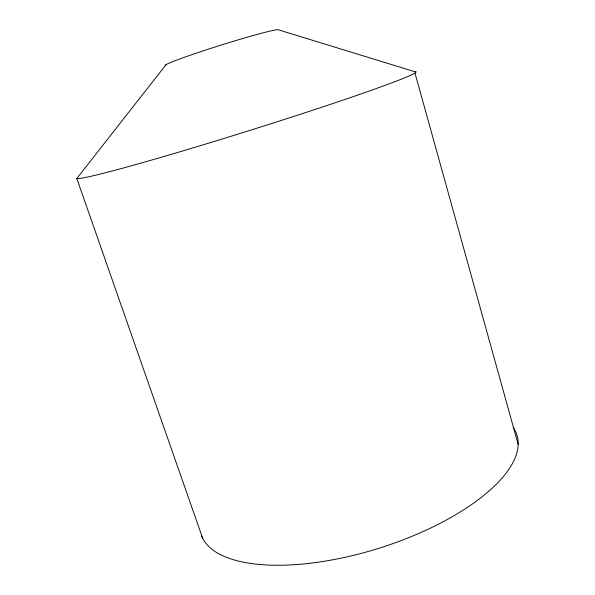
<?xml version="1.0" encoding="UTF-8"?>
<svg xmlns="http://www.w3.org/2000/svg" width="595" height="595" viewBox="0 0 595 595"><rect width="100%" height="100%" fill="white"/><g stroke="black" fill="none" stroke-linecap="round" stroke-linejoin="round"><path stroke-width="0.89" d="M202.612 538.111L76.807 178.507L166.02 64.691M414.975 73.014L518.193 444.458M165.693 65.524A59.388 2.67 -17.4 0 1 219.153 45.703A59.388 2.67 -17.4 0 1 278.705 29.906L414.246 71.526A177.965 6.181 -17.4 0 1 264.239 125.872A177.965 6.181 -17.4 0 1 76.807 178.507M513.195 427.522A165.544 66.677 -17.4 0 1 390.558 544.425A165.544 66.677 -17.4 0 1 201.489 535.537"/></g></svg>
